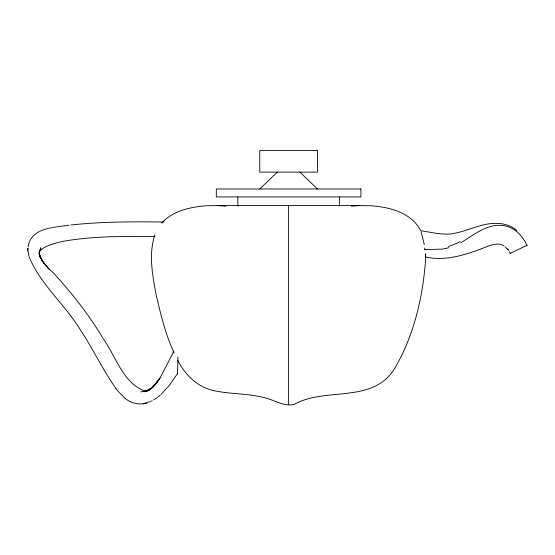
<?xml version="1.0" encoding="UTF-8"?>
<svg xmlns="http://www.w3.org/2000/svg" width="555" height="555" viewBox="0 0 555 555"><rect width="100%" height="100%" fill="white"/><g stroke="black" fill="none" stroke-linecap="round" stroke-linejoin="round"><path stroke-width="0.83" d="M28.027 248.536L28.034 250.104M177.551 373.931L177.947 356.893M39.592 250.007L39.273 253.573L39.676 250.513M39.162 253.018L40.91 247.828L40.231 249.417M154.824 234.869C148.476 254.343 152.452 275.225 156.177 294.809C160.721 314.532 165.522 334.415 174.048 352.855M159.403 379.377L159.549 379.03M159.701 378.683L174.027 350.892M177.558 373.543L169.226 385.517L160.839 394.591M159.923 377.782L157.356 381.812L152.965 386.946L158.598 379.911M158.98 379.315L154.332 385.704L157.571 381.569L151.619 388.063L147.394 390.54L151.487 388.472L145.688 391.546L150.252 389.034L153.881 386.12L150.842 388.722L151.799 387.98M156.926 382.388L158.029 380.785M39.044 251.866C44.31 245.983 52.42 243.971 59.773 242.077A117.75 117.75 0 0 1 63.152 241.349C93.406 235.861 124.362 236.451 154.984 236.388M155.483 384.233L153.041 386.842M161.623 223.089C172.903 210.706 190.372 207.022 206.377 205.745L217.997 205.593M259.747 188.984L277.333 172.119M159.993 395.34L157.433 397.401M156.572 398.032L153.964 399.739M151.619 388.063L147.297 391.053L152.715 387.355L148.851 389.867L144.064 391.858M149.413 389.61L150.502 388.993M460.775 242.736C474.358 234.668 488.823 222.069 505.785 226.058C515.657 228.306 522.9 236.472 526.966 245.372M151.321 401.168L152.209 400.724M510.003 253.469L527.25 245.234M40.064 231.178L43.998 229.61M150.433 401.577L143.176 403.672M147.949 390.345L149.135 389.853M293.762 404.546C325.764 386.53 373.127 404.276 394.841 368.173C414.405 334.741 423.25 295.482 425.768 257.104C448.232 261.78 469.842 253.267 490.384 245.303C494.796 244.235 500.152 242.91 504.12 245.921M44.664 229.402L47.98 228.507M448.794 247.697L445.61 248.501M144.758 391.219L150.169 389.443L145.868 391.025L140.748 391.906M48.646 228.355L50.789 227.904M142.961 403.998L146.652 403.242M144.092 403.534L145.008 403.353M51.525 227.758L53.752 227.363M54.501 227.238L56.763 226.877M57.526 226.759L60.634 226.308M61.432 226.197L69.056 225.219M70.88 225.011C101.884 221.584 133.138 221.653 164.28 222.021M351.364 206.196L359.571 205.593L217.657 205.593L225.864 206.196M293.762 404.546C282.897 406.621 273.941 399.579 263.687 397.519C247.641 393.363 230.873 394.216 214.716 390.81C198.017 387.654 185.079 375.013 177.655 360.223M424.998 249.653L442.377 249.077A46.731 46.585 -15.8 0 0 445.603 248.48M359.224 205.593L370.851 205.745C389.492 207.008 411.581 212.586 420.725 230.741C430.548 232.143 440.33 234.765 450.341 234.002C460.817 232.635 470.605 228.466 480.706 225.601C492.611 222.236 506.909 221.799 516.74 230.471M146.326 391.442C123.481 384.622 115.856 356.289 103.285 338.807C89.258 315.191 72.164 293.456 53.668 273.185A32.613 32.613 0 0 0 47.529 268.176M130.494 401.723L128.469 400.682A28.659 28.659 0 0 1 125.354 398.601M125.354 398.601L118.284 391.546A79.323 79.323 0 0 1 115.815 388.306M299.894 172.119L317.481 188.984M49.52 269.335L42.464 261.197L39.544 255.168L40.876 258.491L39.343 253.885M47.633 267.51L43.533 262.73M505.341 246.94L507.783 249.757M115.419 387.765L115.815 388.313M115.031 387.217C102.127 368.513 92.401 347.846 79.781 328.955C64.408 303.96 40.48 284.493 29.269 257.069M507.749 248.862L508.172 249.507M41.521 259.643L44.164 263.646L39.856 256.472L42.464 261.197M508.442 249.951L508.713 250.416M509.379 251.602L509.767 252.338M510.031 252.837L510.288 253.33M41.049 258.734L40.022 256.354M421.162 231.886L424.291 244.568M40.286 257.34L39.141 253.142L39.648 255.127L39.322 250.541M29.047 256.299L28.145 251.665M425.47 253.919L425.435 253.559M425.56 254.814L425.519 254.426M425.609 255.314L425.567 254.891M425.65 255.813L425.609 255.383M425.706 256.375L425.657 255.869M425.747 256.805L425.706 256.41M27.75 248.265L27.847 251.415M339.369 196.942L339.369 206.238M288.614 205.537L288.614 404.546M237.859 196.942L237.859 206.238M424.596 247.967A13.105 0.395 82.5 0 1 424.818 249.826M460.116 241.578A57.096 54.21 -19.6 0 1 448.433 246.455M142.413 403.776A23.102 23.102 0 0 1 130.487 401.73M28.152 246.968A18.703 18.703 0 0 1 30.768 239.219M31.122 238.671A19.633 19.633 0 0 1 34.729 234.626L36.387 233.322A24.843 24.843 0 0 1 39.433 231.49M148.74 390.227L145.868 391.025L148.74 390.227M317.481 150.454L259.747 150.454L259.747 172.119L317.481 172.119L317.481 150.454M360.923 188.984L216.304 188.984L216.304 196.942L360.923 196.942L360.923 188.984"/></g></svg>
